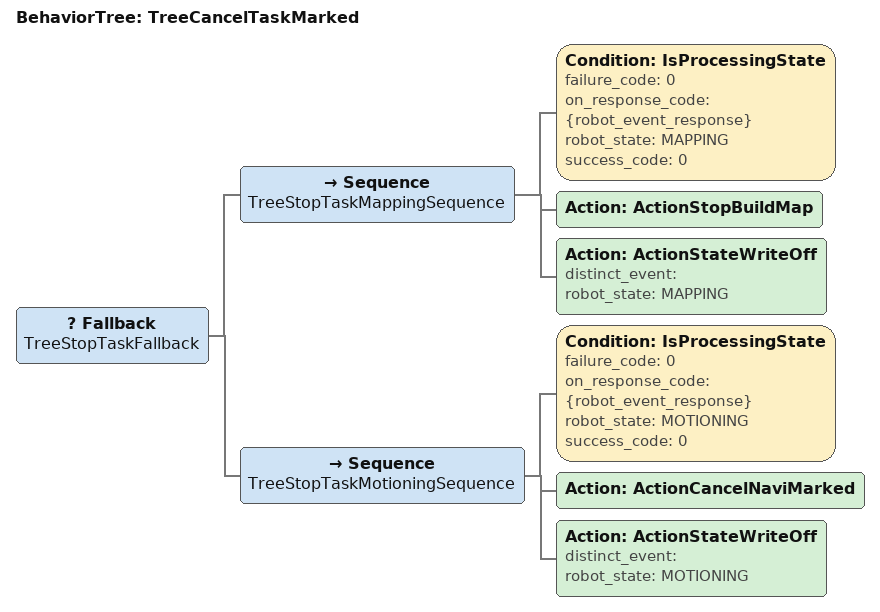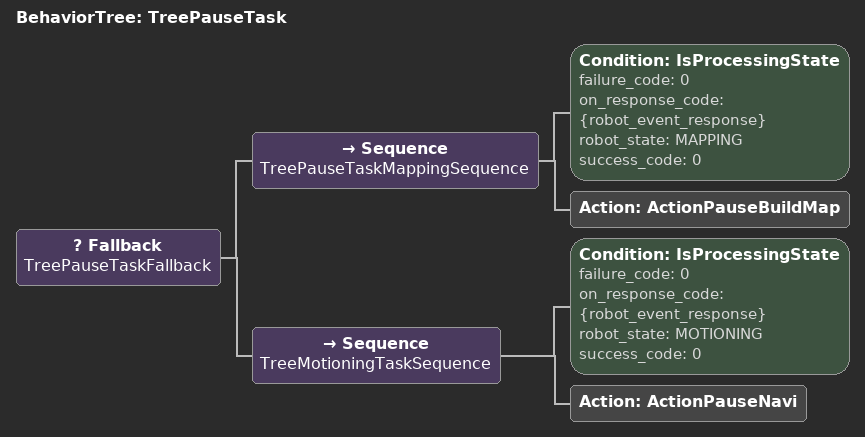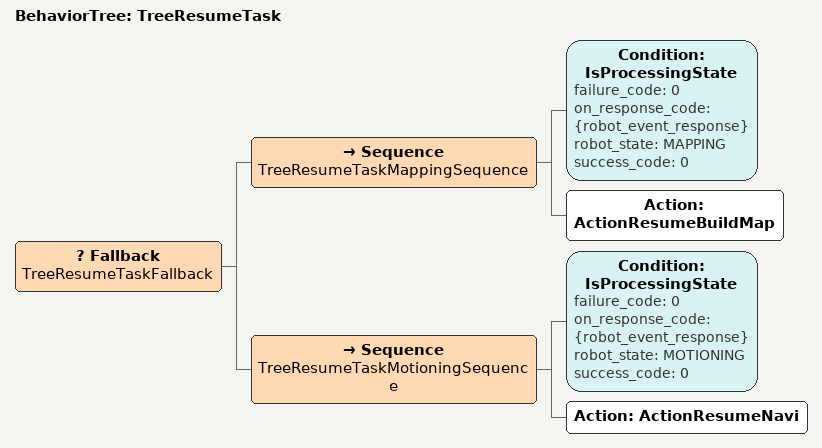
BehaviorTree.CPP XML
<BehaviorTree ID="TreeCancelTaskMarked">
    <Fallback name="TreeStopTaskFallback">
        <Sequence name="TreeStopTaskMappingSequence">
            <Condition ID="IsProcessingState" failure_code="0" on_response_code="{robot_event_response}" robot_state="MAPPING" success_code="0"/>
            <Action ID="ActionStopBuildMap"/>
            <Action ID="ActionStateWriteOff" distinct_event="" robot_state="MAPPING"/>
        </Sequence>
        <Sequence name="TreeStopTaskMotioningSequence">
            <Condition ID="IsProcessingState" failure_code="0" on_response_code="{robot_event_response}" robot_state="MOTIONING" success_code="0"/>
            <Action ID="ActionCancelNaviMarked"/>
            <Action ID="ActionStateWriteOff" distinct_event="" robot_state="MOTIONING"/>
        </Sequence>
    </Fallback>
</BehaviorTree>

<BehaviorTree ID="TreePauseTask">
    <Fallback name="TreePauseTaskFallback">
        <Sequence name="TreePauseTaskMappingSequence">
            <Condition ID="IsProcessingState" failure_code="0" on_response_code="{robot_event_response}" robot_state="MAPPING" success_code="0"/>
            <Action ID="ActionPauseBuildMap"/>
        </Sequence>
        <Sequence name="TreeMotioningTaskSequence">
            <Condition ID="IsProcessingState" failure_code="0" on_response_code="{robot_event_response}" robot_state="MOTIONING" success_code="0"/>
            <Action ID="ActionPauseNavi"/>
        </Sequence>
    </Fallback>
</BehaviorTree>

<BehaviorTree ID="TreeResumeTask">
    <Fallback name="TreeResumeTaskFallback">
        <Sequence name="TreeResumeTaskMappingSequence">
            <Condition ID="IsProcessingState" failure_code="0" on_response_code="{robot_event_response}" robot_state="MAPPING" success_code="0"/>
            <Action ID="ActionResumeBuildMap"/>
        </Sequence>
        <Sequence name="TreeResumeTaskMotioningSequence">
            <Condition ID="IsProcessingState" failure_code="0" on_response_code="{robot_event_response}" robot_state="MOTIONING" success_code="0"/>
            <Action ID="ActionResumeNavi"/>
        </Sequence>
    </Fallback>
</BehaviorTree>
